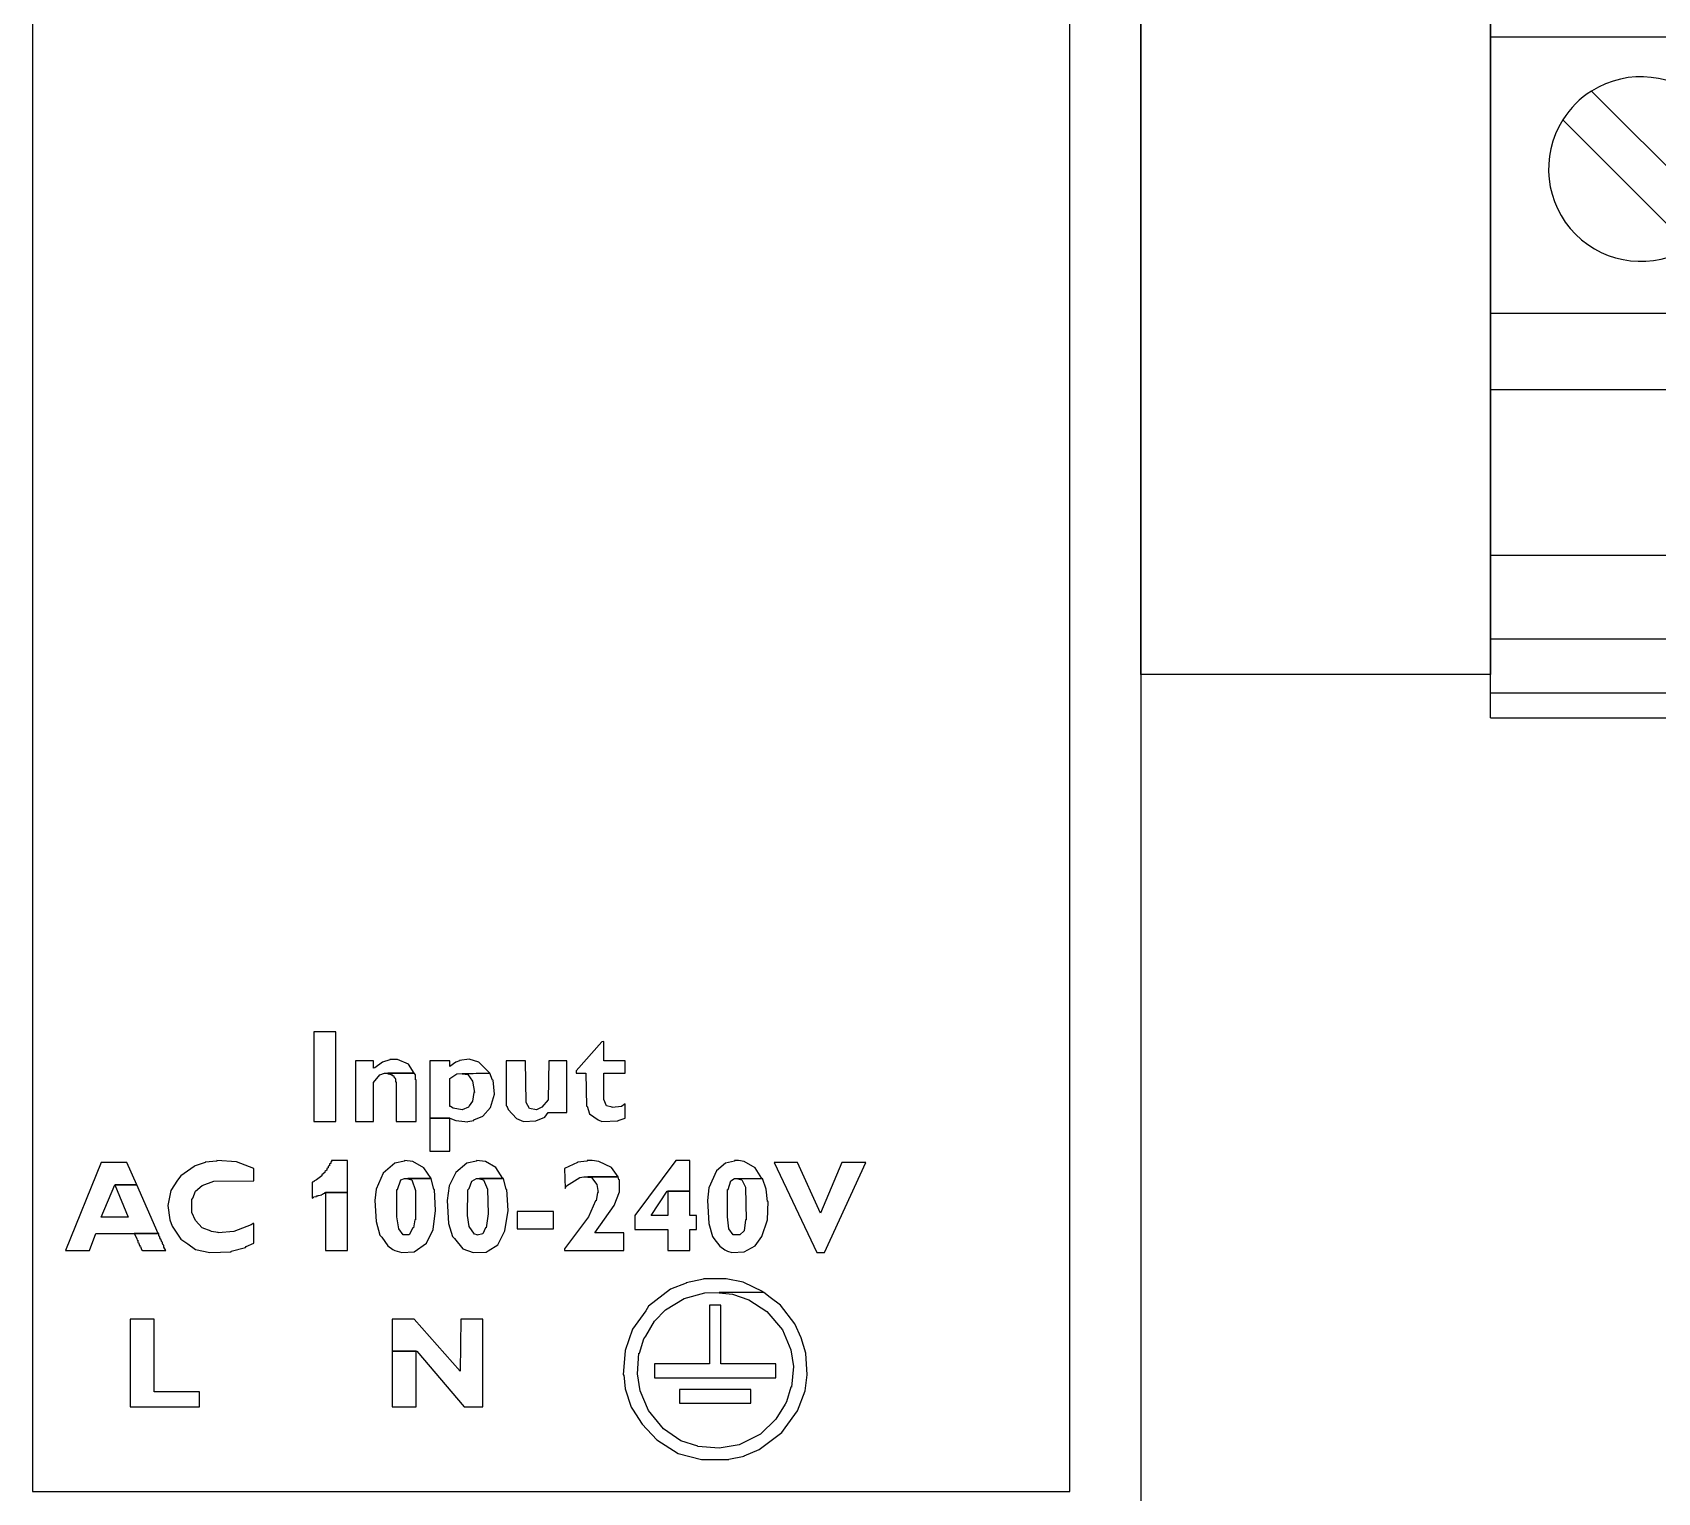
# Model space of a CAD drawing. Header units: inches. Extents: x -4 to 280, y -9 to 35.
# Drawn here: x 43.458 to 45.192, y 22.193 to 23.751 of the extents above; entities that cross this region are included whole.
import ezdxf

# ---------------------------------------------------------------- set-up
doc = ezdxf.new("R2010")
doc.units = ezdxf.units.IN
doc.header["$LTSCALE"] = 0.5
doc.header["$MEASUREMENT"] = 0
doc.linetypes.add('DOT', pattern=[0.25, 0, -0.25])
doc.layers.add('1', color=7, linetype='Continuous')
doc.layers.add('LAYER_1_0', color=160, linetype='Continuous')

# ---------------------------------------------------------------- blocks, each defined once
blk = doc.blocks.new('c2938581')
at = {"layer": 'LAYER_1_0', "color": 1}
for p, q in [((55.030577, 48.975133), (55.030577, -81.251544)), ((53.101668, -68.206689), (53.101668, -8.61205)), ((24.996235, -9.602515), (24.996235, -68.206689)), ((32.623332, -55.758181), (32.623332, -58.186629)), ((33.219333, -55.758181), (32.623332, -55.758181)), ((32.623332, -55.758181), (32.623332, -58.186629)), ((33.219333, -55.758181), (32.623332, -55.758181)), ((33.219333, -58.186629), (33.219333, -55.758181)), ((33.219333, -58.186629), (33.219333, -55.758181)), ((40.425439, -56.029999), (39.724018, -56.810314)), ((40.478149, -56.012429), (40.425439, -56.029999)), ((40.478149, -56.538496), (40.478149, -56.012429)), ((33.745399, -56.538496), (33.745399, -58.186629)), ((34.236325, -56.538496), (33.745399, -56.538496)), ((34.236325, -56.740034), (34.236325, -56.538496)), ((34.271465, -56.731421), (34.236325, -56.740034)), ((34.481616, -56.573636), (34.271465, -56.731421)), ((34.674542, -56.512313), (34.481616, -56.573636)), ((34.885037, -56.503356), (34.674542, -56.503356)), ((34.674542, -56.503356), (34.674542, -56.512313)), ((35.183038, -56.634958), (34.885037, -56.503356)), ((35.340823, -56.871636), (35.183038, -56.634958)), ((35.761469, -56.538496), (35.761469, -58.090167)), ((36.305105, -56.538496), (35.761469, -56.538496)), ((36.305105, -56.696281), (36.305105, -56.538496)), ((36.462891, -56.573636), (36.305105, -56.696281)), ((36.568311, -56.538496), (36.462891, -56.573636)), ((36.831171, -56.494743), (36.568311, -56.529883)), ((36.568311, -56.529883), (36.568311, -56.538496)), ((37.094032, -56.573636), (36.831171, -56.494743)), ((37.392377, -56.871636), (37.094032, -56.573636)), ((37.830594, -56.538496), (37.830594, -57.757026)), ((38.35666, -56.538496), (37.830594, -56.538496)), ((38.37423, -57.66952), (38.35666, -56.538496)), ((38.987801, -56.538496), (38.970231, -57.59924)), ((39.478727, -56.538496), (38.987801, -56.538496)), ((39.478727, -57.941338), (39.478727, -56.538496)), ((41.056581, -56.538496), (40.478149, -56.538496)), ((41.056581, -56.871636), (41.056581, -56.538496)), ((34.236325, -57.125884), (34.411681, -56.924346)), ((34.236325, -58.186629), (34.236325, -57.125884)), ((34.411681, -56.924346), (34.534326, -56.871636)), ((34.534326, -56.871636), (35.340823, -56.871636)), ((34.621832, -56.871636), (34.621832, -56.889206)), ((35.340823, -56.871636), (34.621832, -56.871636)), ((34.621832, -56.889206), (34.674542, -56.889206)), ((34.674542, -56.889206), (34.674542, -56.897819)), ((34.674542, -56.897819), (34.709682, -56.897819)), ((34.709682, -56.897819), (34.709682, -56.906776)), ((34.709682, -56.906776), (34.727252, -56.906776)), ((34.727252, -56.906776), (34.744822, -56.941916)), ((34.744822, -56.941916), (34.779617, -56.941916)), ((34.779617, -56.941916), (34.797187, -56.994282)), ((34.797187, -56.994282), (34.814757, -56.994282)), ((34.814757, -56.994282), (34.832327, -57.038379)), ((34.832327, -57.038379), (34.832327, -57.038379)), ((34.832327, -57.038379), (34.832327, -57.108314)), ((34.832327, -57.108314), (34.849897, -57.108314)), ((34.849897, -57.108314), (34.849897, -58.186629)), ((35.340823, -56.889206), (35.340823, -56.871636)), ((35.358393, -56.889206), (35.340823, -56.889206)), ((35.358393, -56.906776), (35.358393, -56.889206)), ((35.375963, -56.906776), (35.358393, -56.906776)), ((35.375963, -56.941916), (35.375963, -56.906776)), ((35.375963, -57.055604), (35.375963, -56.941916)), ((35.375963, -56.941916), (35.375963, -56.941916)), ((35.393533, -57.055604), (35.375963, -57.055604)), ((35.393533, -58.186629), (35.393533, -57.055604)), ((36.305105, -57.020809), (36.498031, -56.889206)), ((36.305105, -57.774596), (36.305105, -57.020809)), ((36.498031, -56.889206), (37.392377, -56.871636)), ((37.392377, -56.871636), (36.638246, -56.889206)), ((36.638246, -56.889206), (36.796031, -56.906776)), ((36.796031, -56.906776), (36.918677, -57.090744)), ((36.918677, -57.090744), (36.971387, -57.397702)), ((37.462313, -57.064562), (37.392377, -56.871636)), ((37.479883, -57.064562), (37.462313, -57.064562)), ((37.515023, -57.441455), (37.479883, -57.064562)), ((39.724018, -56.810314), (39.724018, -56.871636)), ((39.724018, -56.871636), (39.987223, -56.871636)), ((39.987223, -56.871636), (40.004793, -57.765983)), ((40.478149, -57.590628), (40.478149, -56.871636)), ((40.478149, -56.871636), (41.056581, -56.871636)), ((36.918677, -57.63438), (36.831171, -57.757026)), ((36.953817, -57.397702), (36.918677, -57.63438)), ((36.971387, -57.397702), (36.953817, -57.397702)), ((37.409603, -57.809736), (37.515023, -57.441455)), ((38.461735, -57.835919), (38.37423, -57.66952)), ((38.970231, -57.59924), (38.794876, -57.800779)), ((40.548085, -57.757026), (40.478149, -57.590628)), ((35.761469, -58.090167), (35.761469, -58.984513)), ((36.305105, -58.090167), (35.761469, -58.090167)), ((35.761469, -58.090167), (35.761469, -58.984513)), ((36.305105, -58.090167), (35.761469, -58.090167)), ((35.761469, -58.090167), (36.305105, -58.090167)), ((36.322675, -57.774596), (36.305105, -57.774596)), ((36.305105, -58.984513), (36.305105, -58.090167)), ((36.305105, -58.984513), (36.305105, -58.090167)), ((36.305105, -58.090167), (36.462891, -58.160447)), ((36.392955, -57.827306), (36.322675, -57.774596)), ((36.638246, -57.871058), (36.392955, -57.827306)), ((36.813601, -57.800779), (36.638246, -57.871058)), ((36.831171, -57.757026), (36.813601, -57.800779)), ((36.953817, -58.142877), (37.199452, -58.037457)), ((37.199452, -58.037457), (37.409603, -57.809736)), ((37.830594, -57.757026), (37.848164, -57.757026)), ((37.848164, -57.757026), (37.883303, -57.862446)), ((37.883303, -57.862446), (38.111024, -58.107737)), ((38.111024, -58.107737), (38.30395, -58.186629)), ((38.65466, -57.871058), (38.461735, -57.835919)), ((38.63709, -58.169059), (38.882381, -58.063984)), ((38.794876, -57.800779), (38.65466, -57.871058)), ((38.882381, -58.063984), (38.970231, -57.941338)), ((38.970231, -57.941338), (39.478727, -57.941338)), ((40.004793, -57.765983), (40.022019, -57.765983)), ((40.022019, -57.765983), (40.092299, -57.976134)), ((40.092299, -57.976134), (40.320364, -58.142877)), ((40.70587, -57.800779), (40.548085, -57.757026)), ((40.951506, -57.774596), (40.70587, -57.809736)), ((40.70587, -57.809736), (40.70587, -57.800779)), ((40.863656, -58.160447), (41.056581, -58.090167)), ((41.056581, -57.704316), (40.951506, -57.774596)), ((41.056581, -58.090167), (41.056581, -57.704316)), ((41.056581, -57.704316), (41.056581, -57.704316)), ((32.623332, -58.186629), (33.219333, -58.186629)), ((32.623332, -58.186629), (33.219333, -58.186629)), ((33.745399, -58.186629), (34.236325, -58.186629)), ((34.849897, -58.186629), (35.393533, -58.186629)), ((36.462891, -58.160447), (36.796031, -58.195242)), ((36.796031, -58.186629), (36.953817, -58.160447)), ((36.796031, -58.195242), (36.796031, -58.186629)), ((36.953817, -58.160447), (36.953817, -58.142877)), ((38.30395, -58.186629), (38.63709, -58.169059)), ((40.320364, -58.142877), (40.425439, -58.186629)), ((40.425439, -58.186629), (40.863656, -58.169059)), ((40.863656, -58.169059), (40.863656, -58.160447)), ((35.761469, -58.984513), (36.305105, -58.984513)), ((35.761469, -58.984513), (36.305105, -58.984513)), ((26.854864, -59.300084), (25.890582, -61.684435)), ((27.556285, -59.300084), (26.854864, -59.300084)), ((27.819146, -59.905043), (27.556285, -59.300084)), ((29.379774, -59.40516), (29.011494, -59.659408)), ((29.677775, -59.300084), (29.379774, -59.396547)), ((29.379774, -59.396547), (29.379774, -59.40516)), ((29.993346, -59.256331), (29.677775, -59.291127)), ((29.677775, -59.291127), (29.677775, -59.300084)), ((30.519412, -59.273557), (29.993346, -59.238761)), ((29.993346, -59.238761), (29.993346, -59.256331)), ((30.992768, -59.457869), (30.519412, -59.273557)), ((33.008838, -59.440299), (32.974042, -59.457869)), ((33.043978, -59.38759), (33.008838, -59.396547)), ((33.008838, -59.396547), (33.008838, -59.422729)), ((33.008838, -59.422729), (33.008838, -59.422729)), ((33.008838, -59.422729), (33.008838, -59.440299)), ((33.079118, -59.326267), (33.043978, -59.335224)), ((33.043978, -59.335224), (33.043978, -59.361407)), ((33.043978, -59.361407), (33.043978, -59.361407)), ((33.043978, -59.361407), (33.043978, -59.38759)), ((33.096688, -59.273557), (33.079118, -59.273557)), ((33.079118, -59.273557), (33.079118, -59.300084)), ((33.079118, -59.300084), (33.079118, -59.300084)), ((33.079118, -59.300084), (33.079118, -59.326267)), ((33.096688, -59.238761), (33.096688, -59.273557)), ((33.534904, -59.238761), (33.096688, -59.238761)), ((33.534904, -60.106581), (33.534904, -59.238761)), ((34.814757, -59.317654), (34.499186, -59.589128)), ((35.077962, -59.256331), (34.814757, -59.317654)), ((35.305683, -59.264944), (35.077962, -59.238761)), ((35.077962, -59.238761), (35.077962, -59.256331)), ((35.603684, -59.440299), (35.305683, -59.264944)), ((35.796609, -59.729687), (35.603684, -59.440299)), ((36.760891, -59.317654), (36.462891, -59.562945)), ((37.024097, -59.256331), (36.760891, -59.317654)), ((37.269387, -59.264944), (37.024097, -59.238761)), ((37.024097, -59.238761), (37.024097, -59.256331)), ((37.550163, -59.431342), (37.269387, -59.264944)), ((37.742744, -59.729687), (37.550163, -59.431342)), ((39.759158, -59.300084), (39.408447, -59.457869)), ((40.022019, -59.256331), (39.759158, -59.291127)), ((39.759158, -59.291127), (39.759158, -59.300084)), ((40.022019, -59.238761), (40.022019, -59.256331)), ((40.162579, -59.238761), (40.022019, -59.238761)), ((40.33759, -59.264944), (40.162579, -59.238761)), ((40.6883, -59.431342), (40.33759, -59.264944)), ((40.863656, -59.68559), (40.6883, -59.431342)), ((42.424284, -59.238761), (41.319442, -60.728765)), ((42.80979, -59.238761), (42.424284, -59.238761)), ((42.80979, -60.071441), (42.80979, -59.238761)), ((43.774072, -59.317654), (43.528781, -59.519192)), ((44.019708, -59.256331), (43.774072, -59.317654)), ((44.019708, -59.238761), (44.019708, -59.256331)), ((44.124783, -59.238761), (44.019708, -59.238761)), ((44.282568, -59.264944), (44.124783, -59.238761)), ((44.580914, -59.440299), (44.282568, -59.264944)), ((44.755924, -59.729687), (44.580914, -59.440299)), ((45.089065, -59.300084), (46.246273, -61.737145)), ((45.720551, -59.300084), (45.089065, -59.300084)), ((46.351693, -60.667442), (45.720551, -59.300084)), ((46.930124, -59.300084), (46.351693, -60.667442)), ((46.456768, -61.737145), (47.578836, -59.300084)), ((47.578836, -59.300084), (46.930124, -59.300084)), ((28.923644, -59.77344), (28.748288, -60.053871)), ((29.011494, -59.659408), (28.923644, -59.77344)), ((29.589925, -59.922268), (29.905496, -59.799623)), ((29.905496, -59.799623), (30.992768, -59.79101)), ((30.992768, -59.79101), (30.992768, -59.457869)), ((32.623332, -59.817193), (32.570622, -59.82615)), ((32.570622, -59.82615), (32.570622, -60.264366)), ((32.693267, -59.764483), (32.623332, -59.799623)), ((32.623332, -59.799623), (32.623332, -59.817193)), ((32.833483, -59.659408), (32.693267, -59.764483)), ((32.921332, -59.562945), (32.833483, -59.633225)), ((32.833483, -59.633225), (32.833483, -59.659408)), ((32.974042, -59.501622), (32.921332, -59.536762)), ((32.921332, -59.536762), (32.921332, -59.562945)), ((32.974042, -59.457869), (32.974042, -59.484052)), ((32.974042, -59.484052), (32.974042, -59.484052)), ((32.974042, -59.484052), (32.974042, -59.501622)), ((34.499186, -59.589128), (34.306261, -60.018731)), ((34.885037, -60.027688), (34.972542, -59.764483)), ((34.972542, -59.764483), (35.077962, -59.729687)), ((35.077962, -59.729687), (35.796609, -59.729687)), ((35.165468, -59.729687), (35.165468, -59.7383)), ((35.796609, -59.729687), (35.165468, -59.729687)), ((35.165468, -59.7383), (35.270543, -59.764483)), ((35.270543, -59.764483), (35.375963, -60.053871)), ((35.866889, -60.027688), (35.796609, -59.729687)), ((36.462891, -59.562945), (36.287535, -59.931226)), ((36.831171, -60.001161), (36.901451, -59.799623)), ((36.901451, -59.799623), (37.024097, -59.729687)), ((37.024097, -59.729687), (37.742744, -59.729687)), ((37.111602, -59.729687), (37.111602, -59.7383)), ((37.760314, -59.729687), (37.111602, -59.729687)), ((37.111602, -59.7383), (37.217022, -59.764483)), ((37.217022, -59.764483), (37.322097, -60.018731)), ((37.830594, -60.027688), (37.760314, -59.729687)), ((39.408447, -59.457869), (39.426017, -60.001161)), ((39.461157, -59.931226), (39.829438, -59.70316)), ((39.829438, -59.70316), (39.934513, -59.68559)), ((39.934513, -59.68559), (40.863656, -59.68559)), ((40.039589, -59.68559), (40.039589, -59.694548)), ((40.863656, -59.68559), (40.039589, -59.68559)), ((40.039589, -59.694548), (40.145009, -59.70316)), ((40.145009, -59.70316), (40.285224, -59.887473)), ((40.881226, -59.764483), (40.863656, -59.68559)), ((40.898796, -59.764483), (40.881226, -59.764483)), ((40.898796, -60.089011), (40.898796, -59.764483)), ((43.528781, -59.519192), (43.318286, -59.983936)), ((43.844352, -60.027688), (43.914632, -59.79101)), ((43.914632, -59.79101), (44.019708, -59.729687)), ((44.019708, -59.729687), (44.755924, -59.729687)), ((44.773494, -59.729687), (44.107213, -59.7383)), ((44.107213, -59.7383), (44.212633, -59.764483)), ((44.212633, -59.764483), (44.317708, -59.966366)), ((44.878914, -60.018731), (44.773494, -59.729687)), ((26.854864, -60.781475), (27.223145, -59.905043)), ((27.223145, -59.905043), (27.591081, -60.781475)), ((27.223145, -59.905043), (27.819146, -59.905043)), ((27.819146, -59.905043), (27.223145, -59.905043)), ((28.397922, -61.219691), (27.819146, -59.905043)), ((28.748288, -60.053871), (28.660783, -60.457292)), ((29.309494, -60.299506), (29.344634, -60.264366)), ((29.309494, -60.649873), (29.309494, -60.299506)), ((29.344634, -60.264366), (29.41457, -60.071441)), ((29.41457, -60.071441), (29.589925, -59.922268)), ((32.570622, -60.264366), (32.605762, -60.237839)), ((32.605762, -60.237839), (32.623332, -60.237839)), ((32.623332, -60.229226), (32.693267, -60.220614)), ((32.623332, -60.237839), (32.623332, -60.229226)), ((32.693267, -60.220614), (32.693267, -60.203044)), ((32.693267, -60.203044), (32.728407, -60.203044)), ((32.728407, -60.203044), (32.728407, -60.194086)), ((32.728407, -60.194086), (32.745977, -60.194086)), ((32.745977, -60.185474), (32.833483, -60.167904)), ((32.745977, -60.194086), (32.745977, -60.185474)), ((32.833483, -60.158946), (32.868623, -60.150334)), ((32.833483, -60.167904), (32.833483, -60.158946)), ((32.868623, -60.132764), (32.921332, -60.124151)), ((32.868623, -60.150334), (32.868623, -60.132764)), ((32.921332, -60.124151), (32.921332, -60.106581)), ((32.921332, -60.106581), (33.534904, -60.106581)), ((32.938902, -60.106581), (32.938902, -61.684435)), ((33.534904, -60.106581), (32.938902, -60.106581)), ((33.534904, -61.684435), (33.534904, -60.106581)), ((34.306261, -60.018731), (34.271465, -60.325689)), ((34.867467, -60.763905), (34.867467, -60.027688)), ((34.867467, -60.027688), (34.885037, -60.027688)), ((35.375963, -60.053871), (35.375963, -60.851755)), ((35.884459, -60.027688), (35.866889, -60.027688)), ((35.919599, -60.597507), (35.884459, -60.027688)), ((36.287535, -59.931226), (36.23517, -60.325689)), ((36.778461, -60.728765), (36.796031, -60.036301)), ((36.796031, -60.036301), (36.831171, -60.001161)), ((37.322097, -60.018731), (37.339667, -60.685012)), ((37.848164, -60.027688), (37.830594, -60.027688)), ((37.883303, -60.597507), (37.848164, -60.027688)), ((39.426017, -60.001161), (39.461157, -59.931226)), ((40.302794, -60.106581), (40.267654, -60.334302)), ((40.285224, -59.887473), (40.320364, -60.106581)), ((40.320364, -60.106581), (40.302794, -60.106581)), ((40.75858, -60.457292), (40.898796, -60.089011)), ((41.758002, -60.728765), (42.196219, -60.071441)), ((42.196219, -60.071441), (42.80979, -60.071441)), ((42.213789, -60.071441), (42.213789, -60.728765)), ((42.80979, -60.071441), (42.213789, -60.071441)), ((42.80979, -60.728765), (42.80979, -60.071441)), ((43.318286, -59.983936), (43.283146, -60.325689)), ((43.826782, -60.763905), (43.826782, -60.027688)), ((43.826782, -60.027688), (43.844352, -60.027688)), ((44.317708, -59.966366), (44.335278, -60.851755)), ((44.914054, -60.351872), (44.878914, -60.018731)), ((44.878914, -60.018731), (44.878914, -60.018731)), ((28.660783, -60.457292), (28.713493, -60.851755)), ((29.41457, -60.869325), (29.309494, -60.649873)), ((34.271465, -60.325689), (34.306261, -60.895508)), ((35.849319, -61.114616), (35.919599, -60.597507)), ((36.23517, -60.325689), (36.269965, -60.948218)), ((36.831171, -61.02711), (36.778461, -60.728765)), ((37.339667, -60.685012), (37.286957, -61.061906)), ((37.339667, -60.685012), (37.339667, -60.685012)), ((37.795454, -61.149756), (37.883303, -60.597507)), ((38.128594, -60.62369), (38.128594, -61.097046)), ((39.110447, -60.62369), (38.128594, -60.62369)), ((39.110447, -61.097046), (39.110447, -60.62369)), ((40.250084, -60.334302), (40.057159, -60.763905)), ((40.232514, -61.202466), (40.75858, -60.457292)), ((40.267654, -60.334302), (40.250084, -60.334302)), ((41.319442, -60.728765), (41.319442, -61.114616)), ((42.213789, -60.728765), (41.758002, -60.728765)), ((42.985145, -60.728765), (42.80979, -60.728765)), ((42.985145, -61.114616), (42.985145, -60.728765)), ((43.283146, -60.325689), (43.318286, -60.948218)), ((44.914054, -60.851755), (44.93128, -60.351872)), ((44.93128, -60.351872), (44.914054, -60.351872)), ((27.591081, -60.781475), (26.854864, -60.781475)), ((28.713493, -60.851755), (28.713493, -60.851755)), ((28.713493, -60.851755), (28.783428, -61.018153)), ((28.783428, -61.018153), (29.011494, -61.368864)), ((29.589925, -61.061906), (29.41457, -60.869325)), ((29.83556, -61.158369), (29.589925, -61.061906)), ((29.83556, -61.167326), (29.83556, -61.158369)), ((30.028486, -61.193509), (29.83556, -61.167326)), ((30.449132, -61.167326), (30.028486, -61.202466)), ((30.028486, -61.202466), (30.028486, -61.193509)), ((30.922488, -60.983013), (30.449132, -61.167326)), ((30.975198, -60.948218), (30.922488, -60.983013)), ((30.992768, -60.948218), (30.975198, -60.948218)), ((30.992768, -61.482897), (30.992768, -60.948218)), ((34.306261, -60.895508), (34.306261, -60.895508)), ((34.306261, -60.895508), (34.411681, -61.263789)), ((34.920177, -61.097046), (34.867467, -60.763905)), ((35.042822, -61.254831), (34.920177, -61.097046)), ((35.305683, -61.061906), (35.200608, -61.254831)), ((35.323253, -61.061906), (35.305683, -61.061906)), ((35.358393, -60.851755), (35.323253, -61.061906)), ((35.375963, -60.851755), (35.358393, -60.851755)), ((35.673964, -61.482897), (35.849319, -61.114616)), ((36.269965, -60.948218), (36.269965, -60.948218)), ((36.269965, -60.948218), (36.375385, -61.298928)), ((36.971387, -61.237261), (36.831171, -61.02711)), ((37.269387, -61.061906), (37.199452, -61.228649)), ((37.286957, -61.061906), (37.269387, -61.061906)), ((37.602528, -61.526649), (37.795454, -61.149756)), ((38.128594, -61.097046), (39.110447, -61.097046)), ((40.057159, -60.763905), (39.408447, -61.631725)), ((41.319442, -61.114616), (42.213789, -61.114616)), ((42.213789, -61.114616), (42.213789, -61.684435)), ((42.80979, -61.684435), (42.80979, -61.114616)), ((42.80979, -61.114616), (42.985145, -61.114616)), ((43.318286, -60.948218), (43.318286, -60.948218)), ((43.318286, -60.948218), (43.423706, -61.298928)), ((43.861922, -61.097046), (43.826782, -60.763905)), ((43.984568, -61.254831), (43.861922, -61.097046)), ((44.282568, -61.149756), (44.159923, -61.254831)), ((44.317708, -60.851755), (44.282568, -61.149756)), ((44.335278, -60.851755), (44.317708, -60.851755)), ((44.755924, -61.298928), (44.914054, -60.851755)), ((26.539293, -61.684435), (26.714648, -61.219691)), ((26.714648, -61.219691), (28.397922, -61.219691)), ((27.748866, -61.219691), (27.801576, -61.316154)), ((28.415148, -61.219691), (27.748866, -61.219691)), ((27.801576, -61.316154), (27.819146, -61.360251)), ((27.819146, -61.360251), (27.819146, -61.360251)), ((27.819146, -61.360251), (27.836716, -61.404004)), ((27.836716, -61.404004), (27.854286, -61.404004)), ((27.854286, -61.404004), (27.854286, -61.430187)), ((27.854286, -61.430187), (27.854286, -61.430187)), ((27.854286, -61.430187), (27.854286, -61.465327)), ((27.854286, -61.465327), (27.871856, -61.465327)), ((27.871856, -61.465327), (27.889426, -61.518037)), ((27.889426, -61.518037), (27.889426, -61.518037)), ((27.889426, -61.518037), (27.889426, -61.535607)), ((27.889426, -61.535607), (27.906996, -61.535607)), ((27.906996, -61.535607), (27.906996, -61.570402)), ((27.906996, -61.570402), (27.924221, -61.570402)), ((27.924221, -61.570402), (27.941791, -61.623112)), ((27.941791, -61.623112), (27.941791, -61.623112)), ((27.941791, -61.623112), (27.959361, -61.666865)), ((28.415148, -61.237261), (28.415148, -61.219691)), ((28.415148, -61.281359), (28.415148, -61.237261)), ((28.415148, -61.237261), (28.415148, -61.237261)), ((28.432718, -61.281359), (28.415148, -61.281359)), ((28.432718, -61.298928), (28.432718, -61.281359)), ((28.450288, -61.298928), (28.432718, -61.298928)), ((28.450288, -61.351294), (28.450288, -61.298928)), ((28.467858, -61.351294), (28.450288, -61.351294)), ((28.467858, -61.386434), (28.467858, -61.351294)), ((28.485428, -61.386434), (28.467858, -61.386434)), ((28.485428, -61.404004), (28.485428, -61.386434)), ((28.502998, -61.456714), (28.485428, -61.404004)), ((28.485428, -61.404004), (28.485428, -61.404004)), ((28.520567, -61.456714), (28.502998, -61.456714)), ((28.520567, -61.491509), (28.520567, -61.456714)), ((28.538137, -61.535607), (28.520567, -61.491509)), ((28.520567, -61.491509), (28.520567, -61.491509)), ((28.555707, -61.535607), (28.538137, -61.535607)), ((28.555707, -61.587972), (28.555707, -61.535607)), ((28.608073, -61.684435), (28.555707, -61.587972)), ((29.011494, -61.368864), (29.204419, -61.500467)), ((29.204419, -61.500467), (29.41457, -61.649295)), ((30.378852, -61.702005), (30.764703, -61.596929)), ((30.764703, -61.596929), (30.782273, -61.570402)), ((30.782273, -61.570402), (30.992768, -61.482897)), ((34.411681, -61.263789), (34.464046, -61.316154)), ((34.464046, -61.316154), (34.621832, -61.552832)), ((34.621832, -61.552832), (34.762391, -61.649295)), ((35.200608, -61.254831), (35.042822, -61.254831)), ((35.340823, -61.719575), (35.673964, -61.482897)), ((36.375385, -61.298928), (36.427751, -61.351294)), ((36.427751, -61.351294), (36.655816, -61.631725)), ((36.655816, -61.631725), (36.936247, -61.737145)), ((37.041667, -61.254831), (36.971387, -61.237261)), ((37.199452, -61.228649), (37.041667, -61.263789)), ((37.041667, -61.263789), (37.041667, -61.254831)), ((37.339667, -61.693392), (37.602528, -61.526649)), ((39.408447, -61.631725), (39.408447, -61.684435)), ((41.021441, -61.202466), (40.232514, -61.202466)), ((41.021441, -61.684435), (41.021441, -61.202466)), ((43.423706, -61.298928), (43.458502, -61.351294)), ((43.458502, -61.351294), (43.616287, -61.561789)), ((43.616287, -61.561789), (43.756847, -61.658252)), ((44.159923, -61.254831), (43.984568, -61.254831)), ((44.282568, -61.719575), (44.580914, -61.552832)), ((44.580914, -61.552832), (44.755924, -61.298928)), ((25.890582, -61.684435), (26.539293, -61.684435)), ((27.959361, -61.666865), (27.976931, -61.666865)), ((27.976931, -61.666865), (27.976931, -61.684435)), ((27.976931, -61.684435), (28.608073, -61.684435)), ((29.41457, -61.649295), (29.80042, -61.737145)), ((29.80042, -61.737145), (30.378852, -61.719575)), ((30.378852, -61.719575), (30.378852, -61.702005)), ((32.938902, -61.684435), (33.534904, -61.684435)), ((34.762391, -61.649295), (34.814757, -61.684435)), ((34.814757, -61.684435), (35.007682, -61.737145)), ((35.007682, -61.737145), (35.340823, -61.719575)), ((36.936247, -61.737145), (37.286957, -61.728187)), ((37.286957, -61.728187), (37.339667, -61.693392)), ((39.408447, -61.684435), (41.021441, -61.684435)), ((42.213789, -61.684435), (42.80979, -61.684435)), ((43.756847, -61.658252), (43.826782, -61.702005)), ((43.826782, -61.702005), (43.949428, -61.737145)), ((43.949428, -61.737145), (44.282568, -61.719575)), ((46.246273, -61.737145), (46.456768, -61.737145)), ((43.178071, -62.455792), (42.704715, -62.552254)), ((43.791642, -62.447179), (43.178071, -62.447179)), ((43.178071, -62.447179), (43.178071, -62.455792)), ((44.247773, -62.534684), (43.791642, -62.447179)), ((42.284068, -62.72761), (41.687722, -63.192353)), ((42.704715, -62.561211), (42.284068, -62.72761)), ((42.652005, -62.981858), (43.213211, -62.824072)), ((42.704715, -62.552254), (42.704715, -62.561211)), ((43.213211, -62.824072), (44.791064, -62.79789)), ((43.599061, -62.81546), (43.599061, -62.824072)), ((44.808634, -62.81546), (43.599061, -62.81546)), ((43.599061, -62.824072), (43.966998, -62.859212)), ((43.966998, -62.859212), (43.966998, -62.867825)), ((43.966998, -62.867825), (44.405558, -63.016998)), ((44.791064, -62.79789), (44.247773, -62.534684)), ((44.98399, -62.955675), (44.808634, -62.81546)), ((45.264421, -63.157213), (44.98399, -62.955675)), ((41.617787, -63.314998), (41.249506, -63.814882)), ((41.687722, -63.192353), (41.617787, -63.314998)), ((41.845508, -63.595429), (42.143509, -63.288816)), ((42.143509, -63.288816), (42.652005, -62.981858)), ((43.335856, -63.16617), (43.335856, -64.752637)), ((43.651427, -63.16617), (43.335856, -63.16617)), ((43.651427, -64.752637), (43.651427, -63.16617)), ((44.405558, -63.016998), (44.896484, -63.332568)), ((44.896484, -63.332568), (45.317131, -63.832452)), ((45.650271, -63.665709), (45.264421, -63.157213)), ((27.643791, -63.543064), (27.643791, -65.918802)), ((28.292502, -63.543064), (27.643791, -63.543064)), ((28.292502, -65.506768), (28.292502, -63.543064)), ((35.340823, -63.543064), (34.744822, -63.543064)), ((34.744822, -63.543064), (34.744822, -64.410883)), ((36.585536, -64.954519), (35.340823, -63.543064)), ((36.603106, -63.543064), (36.585536, -64.954519)), ((37.199452, -63.543064), (36.603106, -63.543064)), ((37.199452, -65.918802), (37.199452, -63.543064)), ((41.249506, -63.814882), (41.056581, -64.393313)), ((41.617787, -63.99885), (41.845508, -63.595429)), ((45.317131, -63.832452), (45.545196, -64.375743)), ((45.825627, -64.042603), (45.650271, -63.665709)), ((41.442432, -64.463593), (41.565077, -64.077743)), ((41.565077, -64.077743), (41.617787, -63.99885)), ((45.948272, -64.463593), (45.825627, -64.042603)), ((45.825627, -64.042603), (45.825627, -64.042603)), ((34.744822, -64.410883), (34.744822, -65.918802)), ((35.393533, -64.410883), (34.744822, -64.410883)), ((34.744822, -64.410883), (34.744822, -65.918802)), ((35.393533, -64.410883), (34.744822, -64.410883)), ((34.744822, -64.410883), (35.411103, -64.410883)), ((35.393533, -65.918802), (35.393533, -64.410883)), ((35.393533, -65.918802), (35.393533, -64.410883)), ((35.411103, -64.410883), (36.690956, -65.918802)), ((41.056581, -64.393313), (41.003871, -65.050982)), ((41.389722, -65.024455), (41.424862, -64.463593)), ((41.424862, -64.463593), (41.442432, -64.463593)), ((45.545196, -64.375743), (45.615131, -64.822917)), ((45.983412, -65.050982), (45.948272, -64.463593)), ((45.948272, -64.463593), (45.948272, -64.463593)), ((41.003871, -65.050982), (41.021441, -65.050982)), ((41.021441, -65.050982), (41.056581, -65.427875)), ((41.460002, -65.480241), (41.389722, -65.024455)), ((43.335856, -64.752637), (41.845508, -64.752637)), ((41.845508, -64.752637), (41.845508, -65.129875)), ((41.845508, -65.129875), (45.141775, -65.129875)), ((45.141775, -64.752637), (43.651427, -64.752637)), ((45.141775, -65.129875), (45.141775, -64.752637)), ((45.615131, -64.822917), (45.562766, -65.384123)), ((45.930702, -65.480241), (45.983412, -65.050982)), ((29.51999, -65.506768), (28.292502, -65.506768)), ((29.51999, -65.918802), (29.51999, -65.506768)), ((41.056581, -65.427875), (41.056581, -65.427875)), ((41.056581, -65.427875), (41.214366, -65.927414)), ((41.687722, -66.015264), (41.460002, -65.480241)), ((42.529359, -65.445445), (42.529359, -65.813382)), ((44.457924, -65.445445), (42.529359, -65.445445)), ((42.529359, -65.445445), (42.529359, -65.813382)), ((44.457924, -65.445445), (42.529359, -65.445445)), ((44.457924, -65.813382), (44.457924, -65.445445)), ((44.457924, -65.813382), (44.457924, -65.445445)), ((45.545196, -65.384123), (45.422206, -65.778586)), ((45.562766, -65.384123), (45.545196, -65.384123)), ((45.720551, -66.023877), (45.930702, -65.480241)), ((27.643791, -65.918802), (29.51999, -65.918802)), ((34.744822, -65.918802), (35.393533, -65.918802)), ((34.744822, -65.918802), (35.393533, -65.918802)), ((36.690956, -65.918802), (37.199452, -65.918802)), ((41.214366, -65.927414), (41.249506, -65.980124)), ((41.249506, -65.980124), (41.512367, -66.3832)), ((42.091143, -66.514803), (41.687722, -66.015264)), ((42.529359, -65.813382), (44.457924, -65.813382)), ((42.529359, -65.813382), (44.457924, -65.813382)), ((45.38741, -65.848522), (45.141775, -66.251942)), ((45.422206, -65.778586), (45.38741, -65.848522)), ((45.38741, -66.48862), (45.720551, -66.023877)), ((41.512367, -66.3832), (41.915788, -66.812804)), ((45.141775, -66.251942), (44.721129, -66.655018)), ((41.915788, -66.812804), (42.494219, -67.181085)), ((42.564499, -66.839331), (42.091143, -66.514803)), ((43.020285, -66.979546), (42.564499, -66.839331)), ((44.721129, -66.655018), (44.142353, -66.944406)), ((44.685989, -67.076009), (45.299561, -66.611266)), ((45.299561, -66.611266), (45.38741, -66.48862)), ((42.494219, -67.181085), (43.125361, -67.347827)), ((43.020285, -66.988159), (43.020285, -66.979546)), ((43.599061, -67.040869), (43.020285, -66.988159)), ((43.125361, -67.347827), (43.861922, -67.347827)), ((44.142353, -66.944406), (43.599061, -67.040869)), ((43.861922, -67.33887), (44.282568, -67.251364)), ((43.861922, -67.347827), (43.861922, -67.33887)), ((44.282568, -67.242407), (44.685989, -67.076009)), ((44.282568, -67.251364), (44.282568, -67.242407)), ((24.996235, -68.206689), (53.101668, -68.206689))]:
    blk.add_line(p, q, dxfattribs=at)
blk = doc.blocks.new('UK END_STOP')
at = {"layer": '1', "color": 7}
for p, q in [((0, 1.0909), (0.3728, 1.0909)), ((0, -1.0909), (0, 1.0909)), ((0.3728, 1.0909), (0.3728, -1.0909)), ((0.3728, 0.4179), (0, 0.4179)), ((0.104, 0.2904), (0, 0.2631)), ((0.3728, 0.2904), (0.104, 0.2904)), ((0.0392, 0.1389), (0.0392, 0.2354)), ((0.3335, 0.2354), (0.3335, 0.1389)), ((0.0392, 0.155), (0, 0.155)), ((0.0392, 0.1389), (0.3335, 0.1389)), ((0.3335, 0.155), (0.3728, 0.155)), ((0.104, 0.1138), (0.2688, 0.1138)), ((0.104, -0.051), (0.104, 0.1138)), ((0.2688, 0.1138), (0.2688, -0.051)), ((0.2688, -0.051), (0.104, -0.051)), ((0.3335, -0.0761), (0.0392, -0.0761)), ((0.0392, -0.1726), (0.0392, -0.0761)), ((0.3335, -0.0761), (0.3335, -0.1726)), ((0.0392, -0.0922), (0, -0.0922)), ((0.3335, -0.0922), (0.3728, -0.0922)), ((0.3728, -0.2003), (0.2688, -0.2276)), ((0.2688, -0.2276), (0, -0.2276)), ((0.3728, -0.3551), (0, -0.3551)), ((0.3728, -1.0909), (0, -1.0909))]:
    blk.add_line(p, q, dxfattribs=at)
at = {"layer": '1', "color": 7, "linetype": 'DOT'}
blk.add_point((0, 0.7142), dxfattribs=at)
blk = doc.blocks.new('c3046485')
at = {"color": 7, "linetype": 'Continuous'}
for p, q in [((8.15, 16.3), (0, 16.3)), ((0, 15.1), (8.15, 15.1)), ((8.15, 12.9), (0, 12.9)), ((8.15, 8.305), (0, 8.305)), ((0, 6.339), (8.15, 6.339)), ((1.85, -1.148), (6.3, -1.148)), ((1.85, -11.95), (1.85, -1.148)), ((2.7, -13.775), (5.45, -13.775)), ((2.2, -15.875), (2.2, -14.275)), ((5.95, -14.275), (5.95, -15.875)), ((2.7, -16.375), (5.45, -16.375)), ((2.7, -18.625), (5.45, -18.625)), ((2.2, -20.725), (2.2, -19.125)), ((5.95, -19.125), (5.95, -20.725)), ((2.7, -21.225), (5.45, -21.225)), ((8.15, -22.58), (0, -22.58)), ((8.15, -23.05), (0, -23.05)), ((8.15, -30.539), (0, -30.539)), ((8.15, -37.1), (0, -37.1)), ((0, -40.817), (8.15, -40.817)), ((0, -41.5), (8.15, -41.5))]:
    blk.add_line(p, q, dxfattribs=at)
blk.add_circle((4.075, 2.425), 2.533, dxfattribs=at)
for centre, start, end in [((2.7, -14.275), 90, 180), ((5.45, -14.275), 360, 90), ((2.7, -15.875), 180, 270), ((5.45, -15.875), 270, 360), ((2.7, -19.125), 90, 180), ((5.45, -19.125), 360, 90), ((2.7, -20.725), 180, 270), ((5.45, -20.725), 270, 360)]:
    blk.add_arc(centre, 0.5, start, end, dxfattribs=at)
at = {"layer": '1', "color": 7, "linetype": 'Continuous'}
for p, q in [((0, -32.604), (0, 16.3)), ((8.15, 16.3), (8.15, -32.604)), ((6.189, 1.089), (2.739, 4.539)), ((1.961, 3.761), (5.411, 0.311)), ((6.3, -1.148), (6.3, -11.95)), ((1.85, -11.95), (6.3, -11.95)), ((8.15, -12.42), (0, -12.42)), ((8.15, -17.5), (0, -17.5)), ((6.189, -27.961), (2.739, -24.511)), ((1.961, -25.289), (5.411, -28.739)), ((8.15, -32.604), (0, -32.604)), ((0, -39.358), (0, -32.604)), ((8.15, -32.604), (8.15, -39.358)), ((0, -39.358), (8.15, -39.358)), ((0, -41.5), (0, -39.358)), ((8.15, -39.358), (8.15, -41.5))]:
    blk.add_line(p, q, dxfattribs=at)
for start, end in [(327.7076, 122.2924), (122.2924, 147.7076), (147.7076, 302.2924), (302.2924, 327.7076)]:
    blk.add_arc((4.075, -26.625), 2.5, start, end, dxfattribs=at)
at = {"layer": '1', "color": 7}
blk.add_point((0, 0), dxfattribs=at)

msp = doc.modelspace()

# ---------------------------------------------------------------- block references
for name, p, xscale, yscale, zscale in [('c2938581', (42.47425, 24.87988), 0.0393699999999626, 0.0393699999999626, 0.0393699999999626), ('c3046485', (45.01359, 24.6535), 0.03937000000000523, 0.03937000000000523, 0.03937000000000523)]:
    msp.add_blockref(name, p, dxfattribs=dict(xscale=xscale, yscale=yscale, zscale=zscale))
msp.add_blockref('UK END_STOP', (44.64081, 24.15701))

doc.saveas('drawing.dxf')
